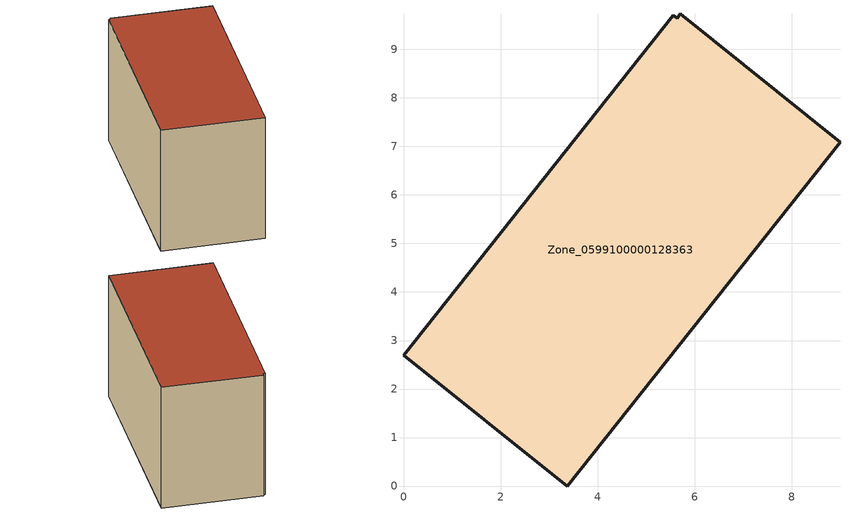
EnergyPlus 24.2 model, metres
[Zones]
Zone_0599100000128363
 floor ground (C_G): 5.71,9.73 8.99,7.09 3.37,0 0,2.69 5.56,9.71 5.64,9.64 z0.56
 wall outside (C_F): 3.37,0 8.99,7.09 5.71,9.73 5.64,9.64 5.56,9.71 0,2.69 3.37,0 z0.56:6.19
 roof outside (C_R): 8.99,7.09 5.71,9.73 5.64,9.64 5.56,9.71 0,2.69 3.37,0 z6.19
[BUILDING]
Pand.0599100000128363: North Axis=0; Terrain=City; Loads Convergence Tolerance Value=0.04; Temperature Convergence Tolerance Value=0.4; Solar Distribution=FullExterior; Maximum Number of Warmup Days=25; Minimum Number of Warmup Days=1
[Site:Location]
Rotterdam.The.Hague.AP_ZH_NLD Design_Conditions: Latitude=51.96; Longitude=4.45; Time Zone=1; Elevation=-4.5
[SITE:GROUNDTEMPERATURE:BUILDINGSURFACE]
18, 18, 18, 18, 18, 18, 18, 18, 18, 18, 18, 18
[MATERIAL] Thermal Absorptance=0.9; Solar Absorptance=0.7; Visible Absorptance=0.7
Name | Roughness | Thickness | Conductivity | Density | Specific Heat
G.TI.1946-1964 | MediumSmooth | 0.15 | 1 | 540 | 1210
F.TI.1946-1964 | Rough | 0.3 | 0.857143 | 1920 | 840
R.TI.1946-1964 | MediumRough | 0.2 | 0.277778 | 1500 | 1000
[CONSTRUCTION]
C_G: G.TI.1946-1964
C_F: F.TI.1946-1964
C_R: R.TI.1946-1964
[ZONE]
Zone_0599100000128363: Type=1; Multiplier=1; Ceiling Height=Autocalculate; Volume=Autocalculate; Floor Area=autocalculate; Part of Total Floor Area=Yes
[ZONEINFILTRATION:DESIGNFLOWRATE]
Infil_Zone_0599100000128363: Zone or ZoneList or Space or SpaceList=Zone_0599100000128363; Schedule=AlwaysOn; Design Flow Rate Calculation Method=Flow/Area; Flow Rate per Floor Area=0.003; Constant Term Coefficient=1; Temperature Term Coefficient=0; Velocity Term Coefficient=0; Velocity Squared Term Coefficient=0
[HVACTEMPLATE:ZONE:IDEALLOADSAIRSYSTEM]
Zone_0599100000128363: Maximum Heating Supply Air Temperature=50; Minimum Cooling Supply Air Temperature=13; Maximum Heating Supply Air Humidity Ratio=0.0156; Minimum Cooling Supply Air Humidity Ratio=0.0077; Heating Limit=NoLimit; Cooling Limit=NoLimit; Dehumidification Control Type=ConstantSensibleHeatRatio; Cooling Sensible Heat Ratio=0.7; Dehumidification Setpoint=60; Humidification Control Type=None; Humidification Setpoint=30; Outdoor Air Method=None; Outdoor Air Flow Rate per Person=0.00944; Outdoor Air Flow Rate per Zone Floor Area=0; Outdoor Air Flow Rate per Zone=0; Demand Controlled Ventilation Type=None; Outdoor Air Economizer Type=NoEconomizer; Heat Recovery Type=None; Sensible Heat Recovery Effectiveness=0.7; Latent Heat Recovery Effectiveness=0.65
[ZONECONTROL:THERMOSTAT]
ThermostatControl_Zone_0599100000128363: Zone or ZoneList=Zone_0599100000128363; Control Type Schedule=DualSetpointControlType; Control 1=Thermostat_Zone_0599100000128363; Temperature Difference Between Cutout And Setpoint=0
[THERMOSTATSETPOINT:DUALSETPOINT]
Thermostat_Zone_0599100000128363: Heating Setpoint Temperature Schedule=HeatingSetpoint_Zone_0599100000128363; Cooling Setpoint Temperature Schedule=CoolingSetpoint_Zone_0599100000128363
[SCHEDULE:COMPACT]
HeatingSetpoint_Zone_0599100000128363: Through: 12/31, For: AllDays, Until: 24:00, 21
CoolingSetpoint_Zone_0599100000128363: Through: 12/31, For: AllDays, Until: 24:00, 24
DualSetpointControlType: Through: 12/31, For: AllDays, Until: 24:00, 4
AlwaysOn: Through: 12/31, For: AllDays, Until: 24:00, 1
